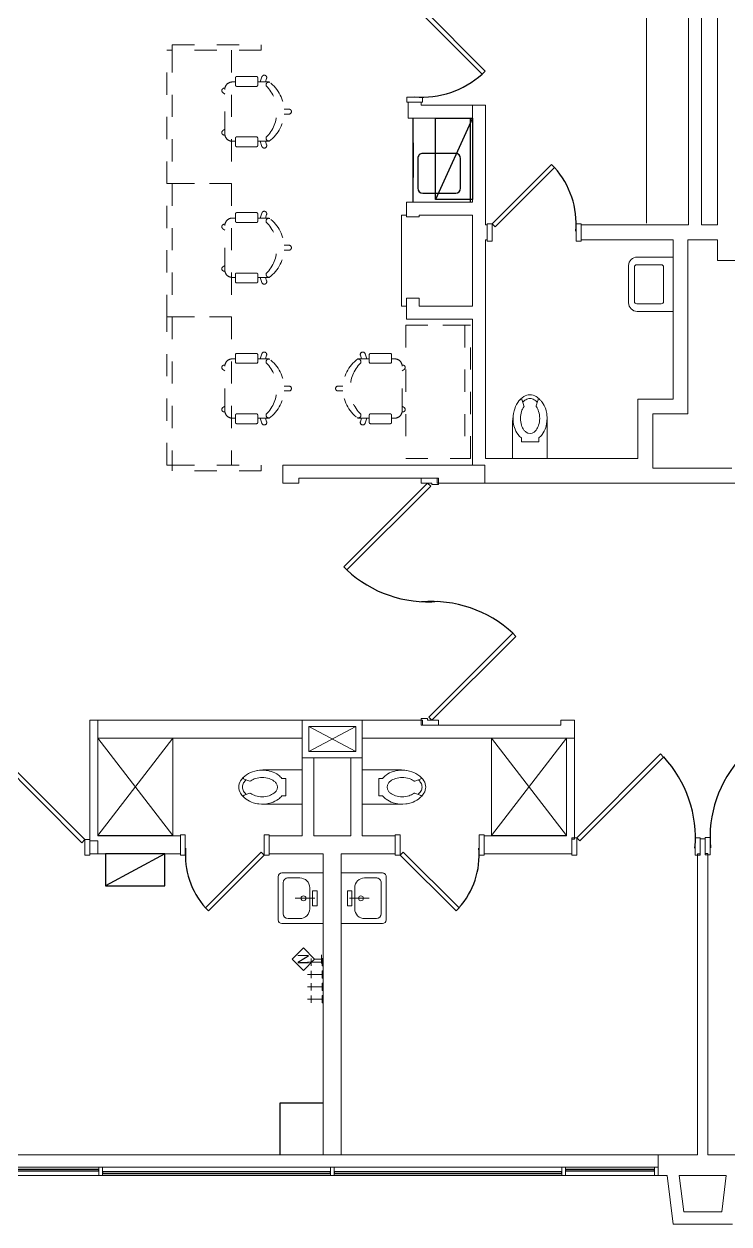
# Model space of a CAD drawing. Header units: inches. Extents: x -3174 to 3292, y 161 to 3697.
# Drawn here: x 1496.8 to 1782.3, y 2770 to 3255.9 of the extents above; entities that cross this region are included whole.
import ezdxf

# ---------------------------------------------------------------- set-up
doc = ezdxf.new("R2010")
doc.units = ezdxf.units.IN
doc.header["$LTSCALE"] = 96
doc.header["$MEASUREMENT"] = 0
doc.linetypes.add('Dash 3_32_', pattern=[0.1875, 0.09375, -0.09375])
for name, color, linetype, lineweight in [('A-ANNO-NOTE', 2, 'CONTINUOUS', 18), ('A-DETL', 5, 'CONTINUOUS', 18), ('A-DETL-GENF', 3, 'CONTINUOUS', 18), ('A-DOOR-FRAM', 1, 'CONTINUOUS', 30), ('A-GENM', 6, 'CONTINUOUS', 18), ('A-GLAZ-CWMG', 3, 'CONTINUOUS', 18), ('I-FURN', 2, 'CONTINUOUS', 18), ('I-FURN-PNLS', 2, 'CONTINUOUS', 9), ('I-WALL', 2, 'CONTINUOUS', 18), ('P-SANR-FIXT', 6, 'CONTINUOUS', 18)]:
    doc.layers.add(name, color=color, linetype=linetype, lineweight=lineweight)
for name, color, linetype in [('A-DOOR', 2, 'CONTINUOUS'), ('A-FLOR-CASE', 3, 'CONTINUOUS'), ('A-GLAZ', 2, 'CONTINUOUS')]:
    doc.layers.add(name, color=color, linetype=linetype)
doc.styles.add('Arial_1', font='arial.ttf', dxfattribs={"height": 4.425898})

# ---------------------------------------------------------------- blocks, each defined once
blk = doc.blocks.new('generic door-single - 48_ x 84_-3285713-258679-fp05')
at = {"layer": 'A-DETL-GENF', "color": 253}
for p, q in [((-29.25, -5.69), (-29.25, 0.56)), ((-29.25, 0.56), (-27.25, 0.56)), ((-27.25, 0.56), (-27.25, -5.69)), ((20.75, -5.69), (20.75, 0.56)), ((20.75, 0.56), (22.75, 0.56)), ((22.75, 0.56), (22.75, -5.69)), ((-27.25, -5.69), (-29.25, -5.69)), ((22.75, -5.69), (20.75, -5.69))]:
    blk.add_line(p, q, dxfattribs=at)
at = {"layer": 'A-DOOR', "color": 253}
for p, q in [((-13.19, 34.5), (-14.43, 33.27)), ((20.75, 0.56), (-13.19, 34.5)), ((-14.43, 33.27), (19.51, -0.67)), ((20.75, 0.56), (19.51, -0.67))]:
    blk.add_line(p, q, dxfattribs=at)
blk.add_arc((20.75, 0.56), 48.05, 137.0874, 185, dxfattribs=at)
blk = doc.blocks.new('generic door-single - 32_ x 84_-1536664-258679-fp05')
at = {"layer": 'A-DETL-GENF', "color": 253}
for p, q in [((-19.25, 6.69), (-21.25, 6.69)), ((-21.25, 6.69), (-21.25, -1.56)), ((-19.25, -1.56), (-19.25, 6.69)), ((14.75, 6.69), (12.75, 6.69)), ((12.75, 6.69), (12.75, -1.56)), ((14.75, -1.56), (14.75, 6.69)), ((-21.25, -1.56), (-19.25, -1.56)), ((12.75, -1.56), (14.75, -1.56))]:
    blk.add_line(p, q, dxfattribs=at)
at = {"layer": 'A-DOOR', "color": 253}
for p, q in [((-11.11, -22.95), (11.51, -0.33)), ((12.75, -1.56), (-9.88, -24.19)), ((12.75, -1.56), (11.51, -0.33)), ((-9.88, -24.19), (-11.11, -22.95))]:
    blk.add_line(p, q, dxfattribs=at)
blk.add_arc((12.75, -1.56), 31.98, 175, 221.8636, dxfattribs=at)
blk = doc.blocks.new('Eg_toilet_2D - Eg_toilet_2D-3266673-258679-fp05')
at = {"layer": 'P-SANR-FIXT', "color": 253}
for p, q in [((16.5, 7), (0, 7)), ((8.26, 3.55), (6.71, 3.55)), ((6.71, 3.55), (6.71, -3.45)), ((21.3, 2.52), (23.5, 3.25)), ((6.71, -3.45), (8.26, -3.45)), ((23.53, -3.16), (21.3, -2.42)), ((0, -7), (14.87, -7))]:
    blk.add_line(p, q, dxfattribs=at)
for centre, radius, start, end in [((14.11, -1.04), 7.43, 126.6723, 141.8648), ((15.38, -2.75), 9.56, 107.1414, 126.6723), ((16.21, -5.44), 12.38, 83.4141, 107.1414), ((16.21, -5.44), 12.38, 72.8584, 83.4141), ((17.04, -2.75), 9.56, 53.3154, 72.8584), ((18.32, -1.04), 7.43, 43.4258, 53.3119), ((12.84, 0.05), 2.76, 143.419, 216.581), ((14.11, -1.04), 4.43, 126.6724, 141.8648), ((15.38, -2.75), 6.56, 107.1414, 126.6724), ((16.21, -5.44), 9.38, 90, 107.1414), ((16.21, -5.44), 9.38, 72.8586, 90), ((17.04, -2.75), 6.56, 54.4829, 72.8586), ((21.14, 3), 0.5, 234.4829, 288.2438), ((18.14, -1.93), 6.68, 32.7617, 47.2435), ((23.35, 3.73), 0.5, 288.2438, 43.4259), ((18.14, -1.93), 8.18, 32.7615, 46.6903), ((21.13, 0), 3.12, 360, 32.7617), ((21.13, 0), 3.12, 327.2384, 0), ((21.13, 0), 4.62, 360, 32.7615), ((21.13, 0), 4.62, 327.2383, 0), ((14.11, 1.14), 7.43, 218.1352, 233.3278), ((15.38, 2.85), 9.56, 233.3278, 252.8585), ((14.11, 1.14), 4.43, 218.1352, 233.3276), ((15.38, 2.85), 6.56, 233.3276, 252.8586), ((16.21, 5.54), 9.38, 252.8586, 270), ((16.21, 5.54), 9.38, 270, 287.1414), ((17.04, 2.85), 6.56, 287.1414, 305.5171), ((21.14, -2.9), 0.5, 71.7562, 125.5171), ((18.14, 1.93), 8.18, 302.7683, 327.2383), ((18.14, 1.93), 6.68, 313.6858, 327.2384), ((23.37, -3.63), 0.5, 314.3279, 71.7562), ((16.21, 5.54), 12.38, 252.8585, 278.2651), ((14.87, 9.84), 16.84, 270, 284.9288), ((16.17, 4.99), 11.82, 284.9288, 302.7683)]:
    blk.add_arc(centre, radius, start, end, dxfattribs=at)
blk = doc.blocks.new('Eg_shower_2D - Eg_shower_2D-1527859-258679-fp05')
at = {"layer": 'P-SANR-FIXT', "color": 253}
for p, q in [((-16, 20.32), (14.37, -19.18)), ((14.37, 20.32), (-16, -19.18)), ((14.37, -19.18), (14.37, 20.32)), ((-16, -19.18), (14.37, -19.18))]:
    blk.add_line(p, q, dxfattribs=at)
blk = doc.blocks.new('generic door-single - 48_ x 84_-1536796-258679-fp05')
at = {"layer": 'A-DETL-GENF', "color": 253}
for p, q in [((-27.25, 6.06), (-29.25, 6.06)), ((-29.25, 6.06), (-29.25, -0.94)), ((-27.25, -0.94), (-27.25, 6.06)), ((22.75, 6.06), (20.75, 6.06)), ((20.75, 6.06), (20.75, -0.94)), ((22.75, -0.94), (22.75, 6.06)), ((-29.25, -0.94), (-27.25, -0.94)), ((20.75, -0.94), (22.75, -0.94))]:
    blk.add_line(p, q, dxfattribs=at)
at = {"layer": 'A-DOOR', "color": 253}
for p, q in [((-14.43, -33.64), (19.51, 0.3)), ((20.75, -0.94), (19.51, 0.3)), ((20.75, -0.94), (-13.19, -34.88)), ((-13.19, -34.88), (-14.43, -33.64))]:
    blk.add_line(p, q, dxfattribs=at)
blk.add_arc((20.75, -0.94), 48.05, 175, 222.9126, dxfattribs=at)
blk = doc.blocks.new('Eg_toilet_2D - Eg_toilet_2D-690829-258679-fp05')
at = {"layer": 'P-SANR-FIXT', "color": 253}
for p, q in [((0, 7), (14.87, 7)), ((6.71, 3.45), (8.26, 3.45)), ((6.71, -3.55), (6.71, 3.45)), ((23.53, 3.16), (21.3, 2.42)), ((8.26, -3.55), (6.71, -3.55)), ((21.3, -2.52), (23.5, -3.25)), ((16.5, -7), (0, -7))]:
    blk.add_line(p, q, dxfattribs=at)
for centre, radius, start, end in [((15.38, -2.85), 9.56, 107.1415, 126.6722), ((16.21, -5.54), 12.38, 81.7349, 107.1415), ((14.87, -9.84), 16.84, 75.0712, 90), ((16.17, -4.99), 11.82, 57.2317, 75.0712), ((18.14, -1.93), 8.18, 32.7617, 57.2317), ((14.11, -1.14), 7.43, 126.6722, 141.8648), ((12.84, -0.05), 2.76, 143.419, 216.581), ((14.11, -1.14), 4.43, 126.6724, 141.8648), ((15.38, -2.85), 6.56, 107.1414, 126.6724), ((16.21, -5.54), 9.38, 90, 107.1414), ((16.21, -5.54), 9.38, 72.8586, 90), ((17.04, -2.85), 6.56, 54.4829, 72.8586), ((21.14, 2.9), 0.5, 234.4829, 288.2438), ((18.14, -1.93), 6.68, 32.7616, 46.3142), ((23.37, 3.63), 0.5, 288.2438, 45.6721), ((21.13, 0), 3.12, 360, 32.7616), ((21.13, 0), 4.62, 360, 32.7617), ((21.13, 0), 4.62, 327.2385, 0), ((14.11, 1.04), 7.43, 218.1352, 233.3277), ((14.11, 1.04), 4.43, 218.1352, 233.3276), ((15.38, 2.75), 6.56, 233.3276, 252.8586), ((16.21, 5.44), 9.38, 252.8586, 270), ((16.21, 5.44), 9.38, 270, 287.1414), ((17.04, 2.75), 6.56, 287.1414, 305.5171), ((21.14, -3), 0.5, 71.7562, 125.5171), ((18.14, 1.93), 6.68, 312.7565, 327.2383), ((18.32, 1.04), 7.43, 306.6881, 316.5742), ((23.35, -3.73), 0.5, 316.5741, 71.7562), ((21.13, 0), 3.12, 327.2383, 0), ((18.14, 1.93), 8.18, 313.3097, 327.2385), ((15.38, 2.75), 9.56, 233.3277, 252.8586), ((16.21, 5.44), 12.38, 252.8586, 276.5859), ((16.21, 5.44), 12.38, 276.5859, 287.1416), ((17.04, 2.75), 9.56, 287.1416, 306.6846)]:
    blk.add_arc(centre, radius, start, end, dxfattribs=at)
blk = doc.blocks.new('Eg_shower_2D - Eg_shower_2D-1513457-258679-fp05')
at = {"layer": 'P-SANR-FIXT', "color": 253}
for p, q in [((-16, -20.32), (14.38, 19.18)), ((14.38, -20.32), (-16, 19.18)), ((-16, 19.18), (14.38, 19.18)), ((14.38, 19.18), (14.38, -20.32))]:
    blk.add_line(p, q, dxfattribs=at)
blk = doc.blocks.new('generic door-single - 32_ x 84_-1548980-258679-fp05')
at = {"layer": 'A-DETL-GENF', "color": 253}
for p, q in [((-21.25, -6.69), (-21.25, 1.56)), ((-21.25, 1.56), (-19.25, 1.56)), ((-19.25, 1.56), (-19.25, -6.69)), ((12.75, -6.69), (12.75, 1.56)), ((12.75, 1.56), (14.75, 1.56)), ((14.75, 1.56), (14.75, -6.69)), ((-19.25, -6.69), (-21.25, -6.69)), ((14.75, -6.69), (12.75, -6.69))]:
    blk.add_line(p, q, dxfattribs=at)
at = {"layer": 'A-DOOR', "color": 253}
for p, q in [((-9.88, 24.19), (-11.11, 22.95)), ((-11.11, 22.95), (11.51, 0.33)), ((12.75, 1.56), (-9.88, 24.19)), ((12.75, 1.56), (11.51, 0.33))]:
    blk.add_line(p, q, dxfattribs=at)
blk.add_arc((12.75, 1.56), 31.98, 138.1364, 185, dxfattribs=at)
blk = doc.blocks.new('generic door-single - 48_ x 84_-1536792-258679-fp05')
at = {"layer": 'A-DETL-GENF', "color": 253}
for p, q in [((-29.25, -6.06), (-29.25, 0.94)), ((-29.25, 0.94), (-27.25, 0.94)), ((-27.25, 0.94), (-27.25, -6.06)), ((20.75, -6.06), (20.75, 0.94)), ((20.75, 0.94), (22.75, 0.94)), ((22.75, 0.94), (22.75, -6.06)), ((-27.25, -6.06), (-29.25, -6.06)), ((22.75, -6.06), (20.75, -6.06))]:
    blk.add_line(p, q, dxfattribs=at)
at = {"layer": 'A-DOOR', "color": 253}
for p, q in [((-13.19, 34.88), (-14.43, 33.64)), ((20.75, 0.94), (-13.19, 34.88)), ((-14.43, 33.64), (19.51, -0.3)), ((20.75, 0.94), (19.51, -0.3))]:
    blk.add_line(p, q, dxfattribs=at)
blk.add_arc((20.75, 0.94), 48.05, 137.0874, 185, dxfattribs=at)
blk = doc.blocks.new('Eg_sink_2D - small-V8-258679-fp05')
at = {"layer": 'P-SANR-FIXT', "color": 253}
for p, q in [((-11, -14.54), (-11, 0)), ((11, 0), (11, -14.54)), ((-7.92, -4.76), (-7.92, -14.74)), ((6.99, -3.83), (-6.99, -3.83)), ((7.92, -4.76), (7.92, -14.74)), ((7.54, -18), (-7.54, -18)), ((6.99, -15.67), (-6.99, -15.67))]:
    blk.add_line(p, q, dxfattribs=at)
for centre, radius, start, end in [((-6.99, -4.76), 0.932, 90, 180), ((6.99, -4.76), 0.932, 360, 90), ((-7.54, -14.54), 3.46, 180, 270), ((7.54, -14.54), 3.46, 270, 0), ((-6.99, -14.74), 0.932, 180, 270), ((6.99, -14.74), 0.932, 270, 0)]:
    blk.add_arc(centre, radius, start, end, dxfattribs=at)
blk = doc.blocks.new('lab-case-counter-straight - 24_D x 34_H-1580403-258679-fp05')
at = {"layer": 'A-FLOR-CASE', "color": 253}
for p, q in [((-45.51, 17.98), (-21.51, 17.98)), ((-27.81, 16.07), (-39.91, 16.07)), ((-35.54, 17.98), (-11.54, 17.98)), ((-21.51, 17.98), (-35.54, 17.98)), ((-41.91, 14.07), (-41.91, 0.75)), ((-25.81, 0.75), (-25.81, 14.07)), ((-39.91, -1.25), (-27.81, -1.25)), ((-45.51, -5.27), (-11.54, -5.27))]:
    blk.add_line(p, q, dxfattribs=at)
for centre, start, end in [((-39.91, 14.07), 90, 180), ((-27.81, 14.07), 360, 90), ((-39.91, 0.75), 180, 270), ((-27.81, 0.75), 270, 0)]:
    blk.add_arc(centre, 2, start, end, dxfattribs=at)
blk = doc.blocks.new('Eg_counter_2D - counter-750261-258679-fp05')
at = {"layer": 'A-GENM', "color": 253}
for p, q in [((-36.9, 0), (-36.9, -2)), ((0, 0), (-36.9, 0)), ((0, -2), (0, 0))]:
    blk.add_line(p, q, dxfattribs=at)
blk = doc.blocks.new('generic door-single - 34_ x 84_-1549317-258679-fp05')
at = {"layer": 'A-DETL-GENF', "color": 253}
for p, q in [((-20.25, 6.06), (-22.25, 6.06)), ((-22.25, 6.06), (-22.25, -0.94)), ((-20.25, -0.94), (-20.25, 6.06)), ((15.75, 6.06), (13.75, 6.06)), ((13.75, 6.06), (13.75, -0.94)), ((15.75, -0.94), (15.75, 6.06)), ((-22.25, -0.94), (-20.25, -0.94)), ((13.75, -0.94), (15.75, -0.94))]:
    blk.add_line(p, q, dxfattribs=at)
at = {"layer": 'A-DOOR', "color": 253}
for p, q in [((-11.53, -23.74), (12.51, 0.3)), ((13.75, -0.94), (12.51, 0.3)), ((13.75, -0.94), (-10.29, -24.98)), ((-10.29, -24.98), (-11.53, -23.74))]:
    blk.add_line(p, q, dxfattribs=at)
blk.add_arc((13.75, -0.94), 33.99, 175, 222.049, dxfattribs=at)
blk = doc.blocks.new('spec-hm-dual egress-wrapped - 48_48x84-HM-N_N-1598832-258679-fp05')
at = {"layer": 'A-DOOR', "color": 253}
for p, q in [((10.81, 32.25), (9.57, 31.02)), ((9.57, 31.02), (43.51, -2.92)), ((44.75, -1.69), (10.81, 32.25)), ((-51.25, -3.44), (-50.01, -2.2)), ((-51.25, -3.44), (-17.31, -37.38)), ((-16.07, -36.14), (-50.01, -2.2)), ((44.75, -1.69), (43.51, -2.92)), ((-17.31, -37.38), (-16.07, -36.14))]:
    blk.add_line(p, q, dxfattribs=at)
for centre, start, end in [((44.75, -1.69), 137.0874, 185), ((-51.25, -3.44), 317.0874, 5)]:
    blk.add_arc(centre, 48.05, start, end, dxfattribs=at)
at = {"layer": 'A-DOOR-FRAM', "color": 253, "lineweight": 18}
for p, q in [((-50.63, 0.94), (-53.25, 0.94)), ((-53.25, 0.94), (-53.25, -6.06)), ((-50.63, -1.69), (-50.63, 0.94)), ((46.75, 0.94), (44.75, 0.94)), ((44.75, 0.94), (44.75, -3.44)), ((46.75, -6.06), (46.75, 0.94)), ((-51.25, -6.06), (-51.25, -1.69)), ((-51.25, -1.69), (-50.63, -1.69)), ((44.75, -3.44), (44.12, -3.44)), ((44.12, -3.44), (44.12, -6.06)), ((-53.25, -6.06), (-51.25, -6.06)), ((44.12, -6.06), (46.75, -6.06))]:
    blk.add_line(p, q, dxfattribs=at)
blk = doc.blocks.new('plumb-sink-wall hung - ADA - Standard depth-387426-258679-fp05')
at = {"layer": 'P-SANR-FIXT', "color": 253}
for p, q in [((-10.25, 12.75), (-10.25, -4)), ((-10.25, 12.75), (-10.25, 11.75)), ((-3, 8.43), (-3, 10.24)), ((-3, 10.24), (3, 10.24)), ((3, 10.24), (3, 8.43)), ((10.25, -4), (10.25, 12.75)), ((10.25, 11.75), (10.25, 12.75)), ((-4.25, 7.25), (4.25, 7.25)), ((3, 8.43), (-3, 8.43)), ((0, 9.37), (0, 1.37)), ((-8.25, 3.25), (-8.25, -1.5)), ((8.25, 3.25), (8.25, -1.69)), ((-6.25, -3.5), (6.44, -3.5)), ((-8.75, -5.5), (8.75, -5.5))]:
    blk.add_line(p, q, dxfattribs=at)
blk.add_circle((0, 4.75), 1, dxfattribs=at)
for centre, radius, start, end in [((-4.25, 3.25), 4, 90, 180), ((4.25, 3.25), 4, 360, 90), ((-8.75, -4), 1.5, 180, 270), ((-6.25, -1.5), 2, 180, 270), ((6.25, -1.5), 2, 270, 360), ((8.75, -4), 1.5, 270, 360)]:
    blk.add_arc(centre, radius, start, end, dxfattribs=at)
blk = doc.blocks.new('plumb-sink-wall hung - ADA - Standard depth-1244821-258679-fp05')
at = {"layer": 'P-SANR-FIXT', "color": 253}
for p, q in [((-8.75, 5.5), (8.75, 5.5)), ((-10.25, -12.75), (-10.25, 4)), ((-8.25, -3.25), (-8.25, 1.5)), ((-6.25, 3.5), (6.44, 3.5)), ((8.25, -3.25), (8.25, 1.69)), ((10.25, 4), (10.25, -12.75)), ((0, -9.37), (0, -1.37)), ((-4.25, -7.25), (4.25, -7.25)), ((3, -8.43), (-3, -8.43)), ((-3, -8.43), (-3, -10.24)), ((3, -10.24), (3, -8.43)), ((-10.25, -12.75), (-10.25, -11.75)), ((-3, -10.24), (3, -10.24)), ((10.25, -11.75), (10.25, -12.75))]:
    blk.add_line(p, q, dxfattribs=at)
blk.add_circle((0, -4.75), 1, dxfattribs=at)
for centre, radius, start, end in [((-8.75, 4), 1.5, 90, 180), ((8.75, 4), 1.5, 0, 90), ((-6.25, 1.5), 2, 90, 180), ((6.25, 1.5), 2, 0, 90), ((-4.25, -3.25), 4, 180, 270), ((4.25, -3.25), 4, 270, 0)]:
    blk.add_arc(centre, radius, start, end, dxfattribs=at)
blk = doc.blocks.new('cw-wall-cabinet-doors-w2100 - 33x15x24-2417522-258679-fp05')
at = {"layer": 'A-FLOR-CASE', "color": 253}
for p, q in [((-23.26, -15), (-23.26, 0)), ((-23.26, 0), (9.74, -15)), ((-23.26, 0), (9.74, 0)), ((9.74, 0), (9.74, -15)), ((9.74, -15), (-23.26, -15))]:
    blk.add_line(p, q, dxfattribs=at)
blk = doc.blocks.new('Headwall Outlet - Med Air_Mark - A-1187348-258679-fp05')
at = {"layer": 'A-GENM', "color": 253}
for p, q in [((-2.5, 0), (2.5, 0)), ((-2.5, 0), (-2.5, -0.11)), ((-0.92, -0.11), (-2.5, -0.11)), ((-1.5, -0.11), (-1.5, -0.43)), ((-1.37, -0.43), (-1.5, -0.43)), ((-1.5, -0.43), (-1.5, -0.43)), ((1.38, -0.43), (-1.37, -0.43)), ((-0.92, -0.11), (-0.02, -0.11)), ((-0.92, -0.11), (-0.92, -0.21)), ((-0.02, -0.21), (-0.92, -0.21)), ((-0.02, -0.11), (0.95, -0.11)), ((-0.02, -0.11), (-0.02, -0.21)), ((0.95, -0.21), (-0.02, -0.21)), ((0, -0.43), (0, -6.43)), ((0.95, -0.21), (0.95, -0.11)), ((2.5, -0.11), (0.95, -0.11)), ((1.5, -0.43), (1.38, -0.43)), ((1.5, -0.43), (1.5, -0.11)), ((1.5, -0.43), (1.5, -0.43)), ((2.5, 0), (2.5, -0.11)), ((-1.5, -4.93), (1.5, -4.93))]:
    blk.add_line(p, q, dxfattribs=at)
blk = doc.blocks.new('Headwall Outlet - Med Vaccum_Mark - V-1187350-258679-fp05')
at = {"layer": 'A-GENM', "color": 253}
for p, q in [((-2.5, 0), (2.5, 0)), ((-2.5, 0), (-2.5, -0.11)), ((-0.97, -0.11), (-2.5, -0.11)), ((-1.5, -0.11), (-1.5, -0.43)), ((-1.37, -0.43), (-1.5, -0.43)), ((-1.5, -0.43), (-1.5, -0.43)), ((1.38, -0.43), (-1.37, -0.43)), ((-0.97, -0.11), (-0.01, -0.11)), ((-0.97, -0.11), (-0.97, -0.21)), ((-0.01, -0.21), (-0.97, -0.21)), ((-0.01, -0.11), (0.93, -0.11)), ((-0.01, -0.11), (-0.01, -0.21)), ((0.93, -0.21), (-0.01, -0.21)), ((0, -0.43), (0, -6.43)), ((0.93, -0.21), (0.93, -0.11)), ((2.5, -0.11), (0.93, -0.11)), ((1.5, -0.43), (1.38, -0.43)), ((1.5, -0.43), (1.5, -0.11)), ((1.5, -0.43), (1.5, -0.43)), ((2.5, 0), (2.5, -0.11)), ((-1.5, -4.93), (1.5, -4.93))]:
    blk.add_line(p, q, dxfattribs=at)
blk = doc.blocks.new('Headwall Outlet - reserve - S-2196924-258679-fp05')
at = {"layer": 'A-GENM', "color": 253}
for p, q in [((-2.5, 0), (2.5, 0)), ((-2.5, 0), (-2.5, -0.11)), ((-0.81, -0.11), (-2.5, -0.11)), ((-1.5, -0.11), (-1.5, -0.43)), ((-1.37, -0.43), (-1.5, -0.43)), ((-1.5, -0.43), (-1.5, -0.43)), ((1.38, -0.43), (-1.37, -0.43)), ((-0.81, -0.11), (-0.56, -0.11)), ((-0.81, -0.11), (-0.81, -0.21)), ((-0.56, -0.21), (-0.81, -0.21)), ((-0.56, -0.11), (-0.2, -0.11)), ((-0.56, -0.11), (-0.56, -0.21)), ((-0.2, -0.21), (-0.56, -0.21)), ((-0.2, -0.11), (0.28, -0.11)), ((-0.2, -0.11), (-0.2, -0.21)), ((0.28, -0.21), (-0.2, -0.21)), ((0, -0.43), (0, -6.43)), ((0.28, -0.11), (0.64, -0.11)), ((0.28, -0.11), (0.28, -0.21)), ((0.64, -0.21), (0.28, -0.21)), ((0.64, -0.11), (0.88, -0.11)), ((0.64, -0.11), (0.64, -0.21)), ((0.88, -0.21), (0.64, -0.21)), ((0.88, -0.11), (0.88, -0.21)), ((0.89, -0.11), (0.89, -0.21)), ((2.5, -0.11), (0.89, -0.11)), ((1.5, -0.43), (1.38, -0.43)), ((1.5, -0.43), (1.5, -0.11)), ((1.5, -0.43), (1.5, -0.43)), ((2.5, 0), (2.5, -0.11)), ((-1.5, -4.93), (1.5, -4.93))]:
    blk.add_line(p, q, dxfattribs=at)
blk = doc.blocks.new('System Panel - Summit_Glazed 3-2068433-258679-fp05')
at = {"layer": 'A-GLAZ', "color": 253}
for p, q in [((18, 0.8125), (-18, 0.8125)), ((-18, 0.8125), (-18, 0.1875)), ((-18, 0.1875), (18, 0.1875)), ((18, 0.1875), (18, 0.8125))]:
    blk.add_line(p, q, dxfattribs=at)
blk = doc.blocks.new('System Panel - Summit_Glazed 1-2068434-258679-fp05')
at = {"layer": 'A-GLAZ', "color": 253}
for p, q in [((46.125, -0.1875), (-46.125, -0.1875)), ((-46.125, -0.1875), (-46.125, -0.8125)), ((-46.125, -0.8125), (46.125, -0.8125)), ((46.125, -0.8125), (46.125, -0.1875))]:
    blk.add_line(p, q, dxfattribs=at)
blk = doc.blocks.new('Rectangular Mullion - 1_5_ x 3 3_8_ rectangular-2067598-258679-fp05')
at = {"layer": 'A-GLAZ-CWMG', "color": 253}
for p, q in [((-0.75, 1.6875), (0.75, 1.6875)), ((-0.75, -1.6875), (-0.75, 1.6875)), ((0.75, 1.6875), (0.75, -1.6875)), ((0.75, -1.6875), (-0.75, -1.6875))]:
    blk.add_line(p, q, dxfattribs=at)
blk = doc.blocks.new('Rectangular Mullion - 1_5_ x 3 3_8_ rectangular-2067135-258679-fp05')
at = {"layer": 'A-GLAZ-CWMG', "color": 253}
for p, q in [((-1.5, 1.6875), (0, 1.6875)), ((-1.5, -1.6875), (-1.5, 1.6875)), ((0, 1.6875), (0, -1.6875)), ((0, -1.6875), (-1.5, -1.6875))]:
    blk.add_line(p, q, dxfattribs=at)
blk = doc.blocks.new('Rectangular Mullion - 1_5_ x 3 3_8_ rectangular-2068431-258679-fp05')
at = {"layer": 'A-GLAZ-CWMG', "color": 253}
for p, q in [((502.65, 746.07), (466.65, 746.07)), ((502.65, 742.7), (466.65, 742.7))]:
    blk.add_line(p, q, dxfattribs=at)
blk = doc.blocks.new('Rectangular Mullion - 1_5_ x 3 3_8_ rectangular-2068432-258679-fp05')
at = {"layer": 'A-GLAZ-CWMG', "color": 253}
for p, q in [((690.15, 746.07), (597.9, 746.07)), ((690.15, 742.7), (597.9, 742.7))]:
    blk.add_line(p, q, dxfattribs=at)
blk = doc.blocks.new('Headwall Outlet - Med Oxygen_Mark - O2-1187352-258679-fp05')
at = {"layer": 'A-GENM', "color": 253}
for p, q in [((-2.5, 0), (2.5, 0)), ((-2.5, 0), (-2.5, -0.11)), ((-0.74, -0.11), (-2.5, -0.11)), ((-1.5, -0.11), (-1.5, -0.43)), ((-1.37, -0.43), (-1.5, -0.43)), ((-1.5, -0.43), (-1.5, -0.43)), ((1.38, -0.43), (-1.37, -0.43)), ((-0.74, -0.11), (-0.62, -0.11)), ((-0.74, -0.11), (-0.74, -0.21)), ((-0.62, -0.21), (-0.74, -0.21)), ((-0.62, -0.11), (-0.5, -0.11)), ((-0.62, -0.11), (-0.62, -0.21)), ((-0.5, -0.21), (-0.62, -0.21)), ((-0.5, -0.11), (-0.26, -0.11)), ((-0.5, -0.11), (-0.5, -0.21)), ((-0.26, -0.21), (-0.5, -0.21)), ((-0.26, -0.11), (-0.02, -0.11)), ((-0.26, -0.11), (-0.26, -0.21)), ((-0.02, -0.21), (-0.26, -0.21)), ((-0.02, -0.11), (0.47, -0.11)), ((-0.02, -0.11), (-0.02, -0.21)), ((0.47, -0.21), (-0.02, -0.21)), ((0, -0.43), (0, -6.43)), ((0.47, -0.11), (0.71, -0.11)), ((0.47, -0.11), (0.47, -0.21)), ((0.71, -0.21), (0.47, -0.21)), ((0.71, -0.11), (0.95, -0.11)), ((0.71, -0.11), (0.71, -0.21)), ((0.95, -0.21), (0.71, -0.21)), ((0.95, -0.11), (1.07, -0.11)), ((0.95, -0.11), (0.95, -0.21)), ((1.07, -0.21), (0.95, -0.21)), ((1.07, -0.11), (1.19, -0.11)), ((1.07, -0.11), (1.07, -0.21)), ((1.19, -0.21), (1.07, -0.21)), ((1.19, -0.11), (1.19, -0.21)), ((2.5, -0.11), (1.19, -0.11)), ((1.5, -0.43), (1.38, -0.43)), ((1.5, -0.43), (1.5, -0.11)), ((1.5, -0.43), (1.5, -0.43)), ((2.5, 0), (2.5, -0.11)), ((-1.5, -4.93), (1.5, -4.93))]:
    blk.add_line(p, q, dxfattribs=at)
blk = doc.blocks.new('cw-base-cabinet-open-no-shelf-w0202 - cw-base-cabinet-open-no-shelf-w0202-V15-258679-fp05')
at = {"layer": 'A-FLOR-CASE', "color": 253}
for p, q in [((-23.26, -17.5), (-23.26, 0)), ((-2.26, -17.5), (-23.26, -17.5))]:
    blk.add_line(p, q, dxfattribs=at)
blk = doc.blocks.new('cw-wall-cabinet-doors-one-shelf-w2102 - 24x13x72-4283182-258679-fp05')
at = {"layer": 'A-FLOR-CASE', "color": 253}
for p, q in [((-23.26, 0), (0.74, 13)), ((0.74, 13), (-23.26, 13)), ((-23.26, 13), (-23.26, 0)), ((0.74, 0), (0.74, 13)), ((-23.26, 0), (0.74, 0))]:
    blk.add_line(p, q, dxfattribs=at)
blk = doc.blocks.new('int-furn-chair-task - Task - Placeholder-869096-258679-fp05')
at = {"layer": 'I-FURN', "linetype": 'Dash 3_32_', "lineweight": 9}
for p, q in [((-12.5, 12.65), (5.5, 12.65)), ((-11.19, 13.45), (-10.62, 12.65)), ((3.62, 12.65), (4.2, 13.45)), ((-17.73, 7.83), (-17.73, -0.17)), ((-14.23, 8.33), (-17.23, 8.33)), ((-15.5, 8.33), (-15.5, 9.64)), ((-13.73, -0.17), (-13.73, 7.83)), ((6.72, 7.83), (6.72, -0.17)), ((10.22, 8.33), (7.22, 8.33)), ((8.5, 9.64), (8.5, 8.33)), ((10.72, -0.17), (10.72, 7.83)), ((-17.57, -2.37), (-15.5, -1.69)), ((-17.23, -0.67), (-14.23, -0.67)), ((-15.5, -3.8), (-16.95, -4.27)), ((-15.5, -5.35), (-15.5, -0.67)), ((7.22, -0.67), (10.22, -0.67)), ((8.5, -0.67), (8.5, -5.35)), ((8.5, -1.69), (10.57, -2.37)), ((9.96, -4.27), (8.5, -3.8)), ((-4.5, -13.32), (-4.5, -11.32)), ((-2.5, -11.32), (-2.5, -13.32))]:
    blk.add_line(p, q, dxfattribs=at)
for centre, radius, start, end in [((-12.5, 9.65), 3, 90, 180.3524), ((-12, 12.86), 1, 36, 194.1887), ((5.01, 12.86), 1, 345.8113, 144), ((5.5, 9.65), 3, 359.6476, 90), ((-17.23, 7.83), 0.5, 90, 180), ((-14.23, 7.83), 0.5, 360, 90), ((7.22, 7.83), 0.5, 90, 180), ((10.22, 7.83), 0.5, 360, 90), ((-17.26, -3.32), 1, 108, 288), ((-17.23, -0.17), 0.5, 180, 270), ((-14.32, -5.14), 1.08, 67.1457, 206.9974), ((-14.23, -0.17), 0.5, 270, 0), ((-3.5, 6.36), 14.78, 225.2848, 314.6336), ((7.22, -0.17), 0.5, 180, 270), ((7.34, -5.14), 1.08, 337.1457, 114.7997), ((10.27, -3.32), 1, 252, 72), ((10.22, -0.17), 0.5, 270, 0), ((-3.5, 3.63), 14.99, 216.8043, 323.1957), ((-3.5, -13.32), 1, 180, 360)]:
    blk.add_arc(centre, radius, start, end, dxfattribs=at)
blk = doc.blocks.new('carrels - 24_ x 60_-4186645-258679-fp05')
at = {"layer": 'I-FURN-PNLS', "linetype": 'Dash 3_32_'}
for p, q in [((92.81, 57.49), (95.06, 57.49)), ((92.81, 21.49), (92.81, 57.49)), ((92.81, 57.49), (95.06, 57.49)), ((92.81, 21.49), (92.81, 57.49)), ((95.06, 57.49), (95.06, 21.49)), ((95.06, 57.49), (95.06, 21.49)), ((32.81, 45.49), (32.81, 21.49)), ((32.81, 45.49), (92.81, 45.49)), ((32.81, 21.49), (32.81, 45.49)), ((32.81, 21.49), (92.81, 21.49)), ((32.81, 19.24), (32.81, 21.49)), ((32.81, 21.49), (32.81, 19.24)), ((92.81, 21.49), (92.81, 19.24)), ((95.06, 21.49), (92.81, 21.49)), ((95.06, 21.49), (92.81, 21.49)), ((92.81, 19.24), (32.81, 19.24))]:
    blk.add_line(p, q, dxfattribs=at)
blk = doc.blocks.new('carrels - 24_ x 54_-4187012-258679-fp05')
at = {"layer": 'I-FURN-PNLS', "linetype": 'Dash 3_32_'}
for p, q in [((32.81, 45.49), (32.81, 21.49)), ((32.81, 45.49), (86.81, 45.49)), ((32.81, 21.49), (32.81, 45.49)), ((86.81, 45.49), (86.81, 21.49)), ((32.81, 21.49), (86.81, 21.49)), ((32.81, 19.24), (32.81, 21.49)), ((32.81, 21.49), (32.81, 19.24)), ((86.81, 21.49), (86.81, 19.24)), ((86.81, 19.24), (32.81, 19.24))]:
    blk.add_line(p, q, dxfattribs=at)
blk = doc.blocks.new('carrels - 24_ x 54_-4187026-258679-fp05')
at = {"layer": 'I-FURN-PNLS', "linetype": 'Dash 3_32_'}
for p, q in [((30.56, 57.49), (32.81, 57.49)), ((30.56, 21.49), (30.56, 57.49)), ((32.81, 57.49), (32.81, 21.49)), ((32.81, 45.49), (86.81, 45.49)), ((86.81, 45.49), (86.81, 21.49)), ((32.81, 21.49), (30.56, 21.49)), ((32.81, 21.49), (86.81, 21.49)), ((32.81, 19.24), (32.81, 21.49)), ((32.81, 21.49), (32.81, 19.24)), ((86.81, 21.49), (86.81, 19.24)), ((86.81, 19.24), (32.81, 19.24))]:
    blk.add_line(p, q, dxfattribs=at)
blk = doc.blocks.new('carrels - 24_ x 54_-3414157-258679-fp05')
at = {"layer": 'I-FURN-PNLS', "linetype": 'Dash 3_32_'}
for p, q in [((86.81, -19.24), (32.81, -19.24)), ((32.81, -19.24), (32.81, -21.49)), ((32.81, -21.49), (32.81, -19.24)), ((86.81, -21.49), (86.81, -19.24)), ((32.81, -21.49), (86.81, -21.49)), ((32.81, -45.49), (32.81, -21.49)), ((32.81, -21.49), (32.81, -45.49)), ((86.81, -45.49), (86.81, -21.49)), ((32.81, -45.49), (86.81, -45.49))]:
    blk.add_line(p, q, dxfattribs=at)
blk = doc.blocks.new('int-furn-chair-task - Task - Placeholder-868614-258679-fp05')
at = {"layer": 'I-FURN', "linetype": 'Dash 3_32_', "lineweight": 9}
for p, q in [((-4.5, 13.32), (-4.5, 11.32)), ((-2.5, 11.32), (-2.5, 13.32)), ((-15.5, 5.35), (-15.5, 0.67)), ((8.5, 0.67), (8.5, 5.35)), ((-17.73, -7.83), (-17.73, 0.17)), ((-17.57, 2.37), (-15.5, 1.69)), ((-17.23, 0.67), (-14.23, 0.67)), ((-15.5, 3.8), (-16.95, 4.27)), ((-13.73, 0.17), (-13.73, -7.83)), ((6.72, -7.83), (6.72, 0.17)), ((7.22, 0.67), (10.22, 0.67)), ((9.96, 4.27), (8.5, 3.8)), ((8.5, 1.69), (10.57, 2.37)), ((10.72, 0.17), (10.72, -7.83)), ((-14.23, -8.33), (-17.23, -8.33)), ((-15.5, -8.33), (-15.5, -9.64)), ((10.22, -8.33), (7.22, -8.33)), ((8.5, -9.64), (8.5, -8.33)), ((-12.5, -12.65), (5.5, -12.65)), ((-11.19, -13.45), (-10.62, -12.65)), ((3.62, -12.65), (4.2, -13.45))]:
    blk.add_line(p, q, dxfattribs=at)
for centre, radius, start, end in [((-3.5, -3.63), 14.99, 36.8043, 143.1957), ((-3.5, 13.32), 1, 0, 180), ((-14.32, 5.14), 1.08, 153.0026, 292.8543), ((-3.5, -6.36), 14.78, 45.3664, 134.7152), ((7.34, 5.14), 1.08, 245.2003, 22.8543), ((-17.26, 3.32), 1, 72, 252), ((-17.23, 0.17), 0.5, 90, 180), ((-14.23, 0.17), 0.5, 0, 90), ((7.22, 0.17), 0.5, 90, 180), ((10.27, 3.32), 1, 288, 108), ((10.22, 0.17), 0.5, 360, 90), ((-17.23, -7.83), 0.5, 180, 270), ((-12.5, -9.65), 3, 179.6476, 270), ((-14.23, -7.83), 0.5, 270, 0), ((5.5, -9.65), 3, 270, 0.3524), ((7.22, -7.83), 0.5, 180, 270), ((10.22, -7.83), 0.5, 270, 0), ((-12, -12.86), 1, 165.8113, 324), ((5.01, -12.86), 1, 216, 14.1887)]:
    blk.add_arc(centre, radius, start, end, dxfattribs=at)
blk = doc.blocks.new('generic door-single - 36_ x 84_-1536804-258679-fp05')
at = {"layer": 'A-DETL-GENF', "color": 253}
for p, q in [((-21.25, 5.69), (-23.25, 5.69)), ((-23.25, 5.69), (-23.25, -0.56)), ((-21.25, -0.56), (-21.25, 5.69)), ((16.75, 5.69), (14.75, 5.69)), ((14.75, 5.69), (14.75, -0.56)), ((16.75, -0.56), (16.75, 5.69)), ((-23.25, -0.56), (-21.25, -0.56)), ((14.75, -0.56), (16.75, -0.56))]:
    blk.add_line(p, q, dxfattribs=at)
at = {"layer": 'A-DOOR', "color": 253}
for p, q in [((-11.94, -24.78), (13.51, 0.67)), ((14.75, -0.56), (13.51, 0.67)), ((14.75, -0.56), (-10.71, -26.02)), ((-10.71, -26.02), (-11.94, -24.78))]:
    blk.add_line(p, q, dxfattribs=at)
blk.add_arc((14.75, -0.56), 36, 175, 222.2137, dxfattribs=at)

msp = doc.modelspace()

# ---------------------------------------------------------------- linework, layer by layer
at = {"layer": 'A-ANNO-NOTE', "color": 8, "lineweight": 13}
for p, q in [((1609.92, 2881.81), (1605.35, 2877.24)), ((1609.92, 2881.81), (1614.49, 2877.24)), ((1605.35, 2877.24), (1609.92, 2872.67)), ((1609.92, 2872.67), (1614.49, 2877.24)), ((1614.49, 2877.24), (1617.24, 2877.24)), ((1617.24, 2878.91), (1617.24, 2875.43))]:
    msp.add_line(p, q, dxfattribs=at)
at = {"layer": 'A-DETL', "color": 253}
for p, q in [((1748.87, 3265.99), (1748.87, 3175.24)), ((1612.12, 2961.37), (1631.12, 2971.37)), ((1612.12, 2971.37), (1631.12, 2961.37))]:
    msp.add_line(p, q, dxfattribs=at)
at = {"layer": 'I-WALL', "color": 253}
for p, q in [((1765.87, 3265.99), (1765.87, 3174.49)), ((1771.12, 3174.49), (1771.12, 3265.99)), ((1777.62, 3265.99), (1777.62, 3174.49)), ((1657.62, 3224.24), (1652.37, 3224.24)), ((1652.37, 3224.24), (1652.37, 3217.74)), ((1657.62, 3222.99), (1657.62, 3224.24)), ((1683.62, 3222.99), (1657.62, 3222.99)), ((1678.37, 3222.99), (1678.37, 3183.77)), ((1683.62, 3174.49), (1683.62, 3222.99)), ((1652.37, 3217.74), (1678.37, 3217.74)), ((1651.62, 3183.77), (1651.62, 3177.8)), ((1678.37, 3183.77), (1651.62, 3183.77)), ((1651.62, 3177.8), (1656.87, 3177.8)), ((1656.87, 3177.8), (1656.87, 3178.52)), ((1656.87, 3178.52), (1678.37, 3178.52)), ((1678.37, 3178.52), (1678.37, 3141.62)), ((1684.37, 3174.49), (1683.62, 3174.49)), ((1684.37, 3168.49), (1684.37, 3174.49)), ((1765.87, 3174.49), (1722.37, 3174.49)), ((1722.37, 3174.49), (1722.37, 3168.49)), ((1777.62, 3174.49), (1771.12, 3174.49)), ((1683.62, 3079.99), (1683.62, 3168.49)), ((1683.62, 3168.49), (1684.37, 3168.49)), ((1722.37, 3168.49), (1759.62, 3168.49)), ((1759.62, 3168.49), (1759.62, 3103.99)), ((1765.62, 3168.49), (1777.62, 3168.49)), ((1765.62, 3097.99), (1765.62, 3168.49)), ((1777.62, 3168.49), (1777.62, 3160.12)), ((1777.62, 3160.12), (1921.62, 3160.12)), ((1651.62, 3144.89), (1651.62, 3136.37)), ((1656.87, 3144.89), (1651.62, 3144.89)), ((1656.87, 3141.62), (1656.87, 3144.89)), ((1678.37, 3141.62), (1656.87, 3141.62)), ((1651.62, 3136.37), (1678.37, 3136.37)), ((1678.37, 3136.37), (1678.37, 3077.24)), ((1745.37, 3103.99), (1745.37, 3079.99)), ((1759.62, 3103.99), (1745.37, 3103.99)), ((1751.37, 3075.99), (1751.37, 3097.99)), ((1751.37, 3097.99), (1765.62, 3097.99)), ((1601.62, 3077.24), (1601.62, 3069.99)), ((1683.37, 3077.24), (1601.62, 3077.24)), ((1683.37, 3077.24), (1683.37, 3069.99)), ((1745.37, 3079.99), (1683.62, 3079.99)), ((1783.37, 3075.99), (1751.37, 3075.99)), ((1608.12, 3069.99), (1608.12, 3071.99)), ((1608.12, 3071.99), (1664.12, 3071.99)), ((1664.12, 3071.99), (1664.12, 3069.99)), ((1601.62, 3069.99), (1608.12, 3069.99)), ((1664.12, 3069.99), (1789.12, 3069.99)), ((1523.49, 2973.99), (1523.49, 2919.87)), ((1658.12, 2973.99), (1523.49, 2973.99)), ((1526.74, 2927.12), (1526.74, 2973.99)), ((1609.49, 2973.99), (1609.49, 2966.74)), ((1633.74, 2973.99), (1633.74, 2927.12)), ((1658.12, 2971.99), (1658.12, 2973.99)), ((1719.74, 2973.99), (1714.12, 2973.99)), ((1714.12, 2973.99), (1714.12, 2971.99)), ((1719.74, 2925.87), (1719.74, 2973.99)), ((1612.12, 2971.37), (1631.12, 2971.37)), ((1612.12, 2961.37), (1612.12, 2971.37)), ((1631.12, 2971.37), (1631.12, 2961.37)), ((1714.12, 2971.99), (1658.12, 2971.99)), ((1526.74, 2966.74), (1609.49, 2966.74)), ((1609.49, 2966.74), (1609.49, 2927.12)), ((1633.74, 2966.74), (1719.74, 2966.74)), ((1716.49, 2966.74), (1716.49, 2927.12)), ((1631.12, 2961.37), (1612.12, 2961.37)), ((1633.74, 2958.74), (1609.49, 2958.74)), ((1614.12, 2927.12), (1614.12, 2958.74)), ((1629.12, 2958.74), (1629.12, 2927.12)), ((1526.74, 2925.12), (1523.49, 2925.12)), ((1560.12, 2927.12), (1526.74, 2927.12)), ((1526.74, 2919.87), (1526.74, 2925.12)), ((1560.12, 2919.87), (1560.12, 2927.12)), ((1609.49, 2927.12), (1596.12, 2927.12)), ((1596.12, 2927.12), (1596.12, 2919.87)), ((1629.12, 2927.12), (1614.12, 2927.12)), ((1647.12, 2927.12), (1633.74, 2927.12)), ((1647.12, 2919.87), (1647.12, 2927.12)), ((1716.49, 2927.12), (1683.12, 2927.12)), ((1683.12, 2927.12), (1683.12, 2919.87)), ((1718.62, 2925.87), (1719.74, 2925.87)), ((1718.62, 2919.87), (1718.62, 2925.87)), ((1772.62, 2925.99), (1770.62, 2925.99)), ((1770.62, 2925.99), (1770.62, 2919.87)), ((1772.62, 2919.99), (1772.62, 2925.99)), ((1523.49, 2919.87), (1560.12, 2919.87)), ((1596.12, 2919.87), (1617.99, 2919.87)), ((1617.99, 2919.87), (1617.99, 2878.49)), ((1625.24, 2797.99), (1625.24, 2919.87)), ((1625.24, 2919.87), (1647.12, 2919.87)), ((1683.12, 2919.87), (1718.62, 2919.87)), ((1770.62, 2919.87), (1769.49, 2919.87)), ((1769.49, 2919.87), (1769.49, 2797.99)), ((1773.74, 2919.99), (1772.62, 2919.99)), ((1773.74, 2797.99), (1773.74, 2919.99)), ((1617.99, 2858.49), (1617.99, 2797.99)), ((1769.49, 2797.99), (1473.74, 2797.99)), ((1753.6, 2792.99), (1753.6, 2797.99)), ((1753.62, 2797.99), (1753.62, 2789.62)), ((2069.49, 2797.99), (1773.74, 2797.99)), ((1753.62, 2789.62), (1757.16, 2789.62)), ((1757.16, 2789.62), (1759.62, 2769.99)), ((1763.92, 2774.87), (1762.08, 2789.62)), ((1762.08, 2789.62), (1781.16, 2789.62)), ((1781.16, 2789.62), (1779.31, 2774.87)), ((1779.31, 2774.87), (1763.92, 2774.87)), ((1759.62, 2769.99), (1783.62, 2769.99))]:
    msp.add_line(p, q, dxfattribs=at)

# ---------------------------------------------------------------- block references
at = {"layer": 'A-DOOR', "color": 253}
for name, p, rotation in [('generic door-single - 36_ x 84_-1536804-258679-fp05', (1657.55, 3247.49), 90), ('generic door-single - 34_ x 84_-1549317-258679-fp05', (1700.12, 3174.05), 180), ('spec-hm-dual egress-wrapped - 48_48x84-HM-N_N-1598832-258679-fp05', (1658.55, 3025.24), 89.9999999999999), ('generic door-single - 48_ x 84_-1536796-258679-fp05', (1741.37, 2925.43), 180), ('generic door-single - 32_ x 84_-1548980-258679-fp05', (1661.87, 2920.93), 180)]:
    msp.add_blockref(name, p, dxfattribs=dict(at, rotation=rotation))
for name, p in [('generic door-single - 48_ x 84_-3285713-258679-fp05', (1500.74, 2925.05)), ('generic door-single - 48_ x 84_-1536792-258679-fp05', (1801.87, 2925.55)), ('generic door-single - 32_ x 84_-1536664-258679-fp05', (1581.37, 2920.93))]:
    msp.add_blockref(name, p, dxfattribs=at)
at = {"layer": 'A-FLOR-CASE', "color": 253}
for name, p, rotation in [('lab-case-counter-straight - 24_D x 34_H-1580403-258679-fp05', (1672.35, 3229.28), 89.99999999999889), ('cw-wall-cabinet-doors-w2100 - 33x15x24-2417522-258679-fp05', (1678.37, 3194.48), 269.9999999999997), ('cw-wall-cabinet-doors-one-shelf-w2102 - 24x13x72-4283182-258679-fp05', (1530.54, 2919.87), 180), ('cw-base-cabinet-open-no-shelf-w0202 - cw-base-cabinet-open-no-shelf-w0202-V15-258679-fp05', (1617.99, 2795.73), 269.9999999999997)]:
    msp.add_blockref(name, p, dxfattribs=dict(at, rotation=rotation))
at = {"layer": 'A-GENM', "color": 253}
for name, p, rotation in [('Eg_counter_2D - counter-750261-258679-fp05', (1649.62, 3178.52), 90.00000000000026), ('Headwall Outlet - reserve - S-2196924-258679-fp05', (1617.99, 2875.99), 269.9999999999995), ('Headwall Outlet - Med Vaccum_Mark - V-1187350-258679-fp05', (1617.99, 2870.99), 269.9999999999995), ('Headwall Outlet - Med Air_Mark - A-1187348-258679-fp05', (1617.99, 2865.99), 269.9999999999995), ('Headwall Outlet - Med Oxygen_Mark - O2-1187352-258679-fp05', (1617.99, 2860.99), 270.0000000000002)]:
    msp.add_blockref(name, p, dxfattribs=dict(at, rotation=rotation))
at = {"layer": 'A-GLAZ', "color": 253}
for name, p in [('System Panel - Summit_Glazed 3-2068433-258679-fp05', (1509.12, 2791.3)), ('System Panel - Summit_Glazed 1-2068434-258679-fp05', (1574.74, 2791.3)), ('System Panel - Summit_Glazed 1-2068434-258679-fp05', (1668.49, 2791.3)), ('System Panel - Summit_Glazed 3-2068433-258679-fp05', (1734.12, 2791.3))]:
    msp.add_blockref(name, p, dxfattribs=at)
at = {"layer": 'A-GLAZ-CWMG', "color": 253}
for name, p in [('Rectangular Mullion - 1_5_ x 3 3_8_ rectangular-2068431-258679-fp05', (1024.46, 2046.92)), ('Rectangular Mullion - 1_5_ x 3 3_8_ rectangular-2068432-258679-fp05', (930.71, 2046.92)), ('Rectangular Mullion - 1_5_ x 3 3_8_ rectangular-2068432-258679-fp05', (1024.46, 2046.92)), ('Rectangular Mullion - 1_5_ x 3 3_8_ rectangular-2068431-258679-fp05', (1249.46, 2046.92))]:
    msp.add_blockref(name, p, dxfattribs=at)
at = {"layer": 'A-GLAZ-CWMG', "color": 253, "extrusion": (0, 0, -1), "rotation": 180}
for name, p in [('Rectangular Mullion - 1_5_ x 3 3_8_ rectangular-2067598-258679-fp05', (-1527.87, 2791.3)), ('Rectangular Mullion - 1_5_ x 3 3_8_ rectangular-2067598-258679-fp05', (-1621.62, 2791.3)), ('Rectangular Mullion - 1_5_ x 3 3_8_ rectangular-2067598-258679-fp05', (-1715.37, 2791.3)), ('Rectangular Mullion - 1_5_ x 3 3_8_ rectangular-2067135-258679-fp05', (-1753.62, 2791.3))]:
    msp.add_blockref(name, p, dxfattribs=at)
at = {"layer": 'I-FURN', "linetype": 'Dash 3_32_', "lineweight": 9}
for name, p, rotation in [('int-furn-chair-task - Task - Placeholder-869096-258679-fp05', (1590.77, 3223.89), 90.00000000000058), ('int-furn-chair-task - Task - Placeholder-869096-258679-fp05', (1590.77, 3168.77), 90.00000000000058), ('int-furn-chair-task - Task - Placeholder-869096-258679-fp05', (1590.77, 3111.77), 90.00000000000058), ('int-furn-chair-task - Task - Placeholder-868614-258679-fp05', (1637.29, 3111.77), 89.99999999999945)]:
    msp.add_blockref(name, p, dxfattribs=dict(at, rotation=rotation))
at = {"layer": 'I-FURN-PNLS', "linetype": 'Dash 3_32_'}
for name, p, rotation in [('carrels - 24_ x 54_-4187026-258679-fp05', (1535.38, 3278.05), 270.0000000000002), ('carrels - 24_ x 54_-4187012-258679-fp05', (1535.38, 3224.05), 270.0000000000002), ('carrels - 24_ x 60_-4186645-258679-fp05', (1535.38, 3170.05), 270.0000000000002), ('carrels - 24_ x 54_-3414157-258679-fp05', (1696.86, 3166.74), 269.9999999999997)]:
    msp.add_blockref(name, p, dxfattribs=dict(at, rotation=rotation))
at = {"layer": 'P-SANR-FIXT', "color": 253}
for name, p, rotation in [('Eg_sink_2D - small-V8-258679-fp05', (1759.62, 3150.49), 269.9999999999998), ('Eg_toilet_2D - Eg_toilet_2D-690829-258679-fp05', (1701.67, 3079.99), 89.99999999999899), ('Eg_shower_2D - Eg_shower_2D-1513457-258679-fp05', (1700.49, 2946.42), 180), ('Eg_toilet_2D - Eg_toilet_2D-3266673-258679-fp05', (1609.49, 2946.93), 180), ('plumb-sink-wall hung - ADA - Standard depth-1244821-258679-fp05', (1605.24, 2901.87), 90.00000000000001), ('plumb-sink-wall hung - ADA - Standard depth-387426-258679-fp05', (1637.99, 2901.87), 89.99999999999999)]:
    msp.add_blockref(name, p, dxfattribs=dict(at, rotation=rotation))
for name, p in [('Eg_shower_2D - Eg_shower_2D-1527859-258679-fp05', (1542.74, 2946.42)), ('Eg_toilet_2D - Eg_toilet_2D-690829-258679-fp05', (1633.74, 2946.93))]:
    msp.add_blockref(name, p, dxfattribs=at)

# ---------------------------------------------------------------- texts
at = {"layer": 'A-ANNO-NOTE', "color": 253, "lineweight": 13, "insert": (1607.64, 2877.24), "char_height": 4.43, "width": 5.292, "attachment_point": 2, "rotation": 90, "line_spacing_factor": 0.938532, "style": 'Arial_1'}
msp.add_mtext('N', dxfattribs=at)

doc.saveas('drawing.dxf')
